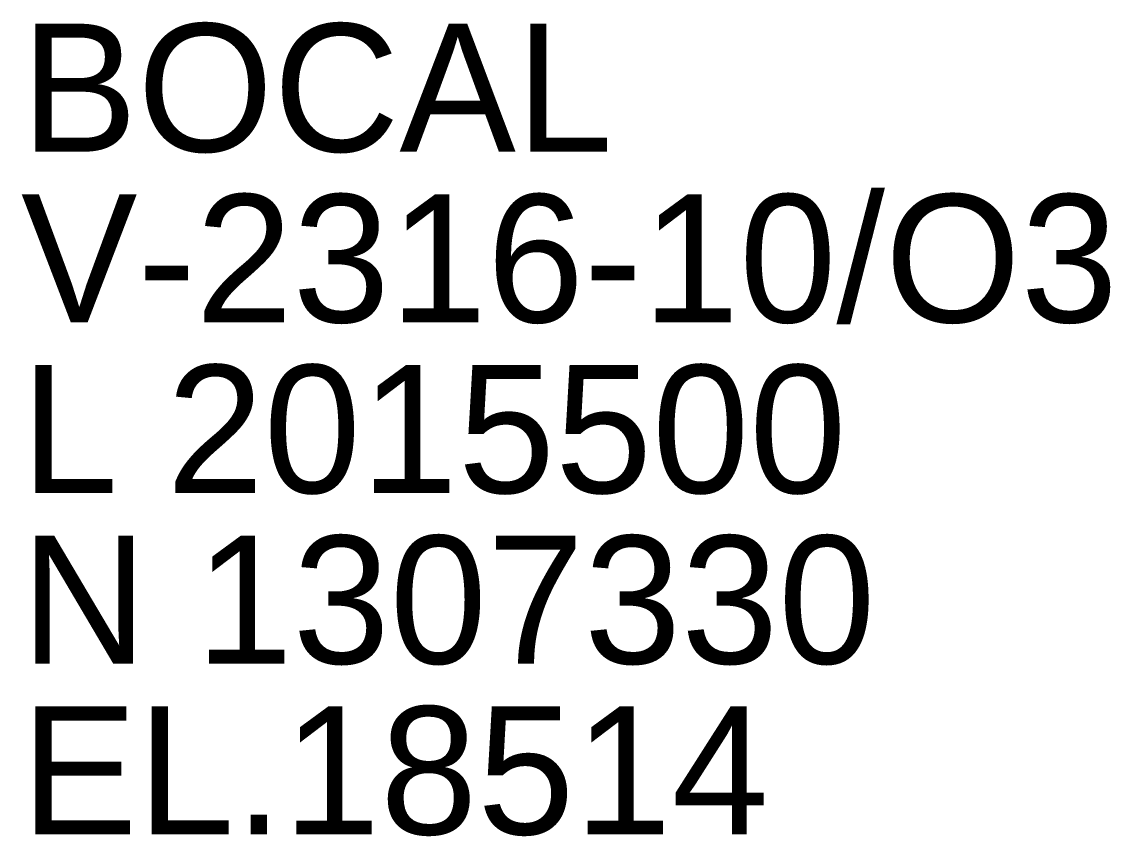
# Model space of a CAD drawing. Extents: x 0 to 597, y 0 to 422.
# Drawn here: x 259.4 to 277.89, y 160.9 to 174.73 of the extents above; entities that cross this region are included whole.
import ezdxf

# ---------------------------------------------------------------- set-up
doc = ezdxf.new("R2010")
doc.units = 0
doc.header["$MEASUREMENT"] = 0
doc.layers.add('GT_1', color=7, linetype='Continuous')
doc.styles.add('HTX1', font='O8116901', dxfattribs={"width": 1.02})

msp = doc.modelspace()

# ---------------------------------------------------------------- texts
at = {"layer": 'GT_1', "style": 'HTX1', "width": 1.02}
for s, height, p in [('BOCAL', 2.1744, (259.386, 172.524)), ('V-2316-10/O3', 2.17437, (259.386, 169.625)), ('L 2015500', 2.1744, (259.386, 166.726)), ('N 1307330', 2.1744, (259.386, 163.827)), ('EL.18514', 2.1744, (259.386, 160.927))]:
    msp.add_text(s, height=height, dxfattribs=at).set_placement(p)

doc.saveas('drawing.dxf')
